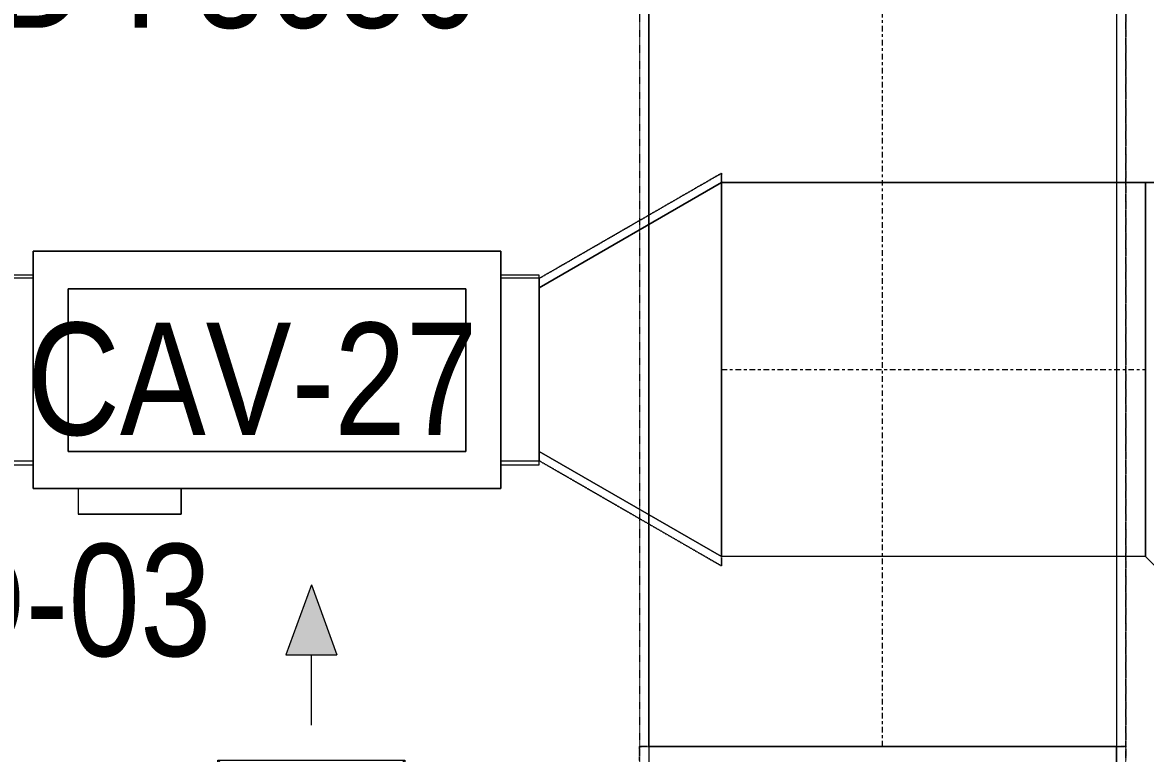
# Model space of a CAD drawing. Header units: inches. Extents: x -83664 to 20107, y -47222 to 19398.
# Drawn here: x -3930 to -1529, y -15777 to -14213 of the extents above; entities that cross this region are included whole.
import ezdxf

# ---------------------------------------------------------------- set-up
doc = ezdxf.new("R2010")
doc.units = ezdxf.units.IN
doc.header["$MEASUREMENT"] = 0
doc.linetypes.add('Center', pattern=[29.999999, 12, -6, 6, -6])
doc.linetypes.add('Hidden 0_50', pattern=[1.0584, 0.5292, -0.5292])
for name, color, linetype, lineweight in [('A-DETL-GENF', 7, 'Continuous', 9), ('G-ANNO-TEXT', 7, 'Continuous', 9), ('M-EQPM', 7, 'Continuous', 18), ('M-HVAC-CDFF', 7, 'Continuous', 9), ('M-HVAC-DUCT-CNTR', 7, 'Center', 9), ('M-HVAC-DUCT-IDEN', 7, 'Continuous', 18)]:
    doc.layers.add(name, color=color, linetype=linetype, lineweight=lineweight)
doc.layers.add('M-HVAC-DUCT', color=7, linetype='Continuous', lineweight=9, true_color=0xffe97f)
doc.styles.add('Arial Narrow_21', font='ARIALN.TTF', dxfattribs={"height": 240})

# ---------------------------------------------------------------- blocks, each defined once
blk = doc.blocks.new('GCE-AT-Supply Air Rectangular Diffuser - 300x300-6788639-FIRST FLOOR AC CONDITIONING LAYOUT - PART A')
at = {"layer": 'A-DETL-GENF', "true_color": 0xff7f00}
for points in [[(54.6, 425), (0, 575), (-54.6, 425)], [(-425, -54.6), (-425, 54.6), (-575, 0)], [(425, -54.6), (575, 0), (425, 54.6)], [(0, -575), (54.6, -425), (-54.6, -425)]]:
    blk.add_hatch(color=30, dxfattribs=at).paths.add_polyline_path(points)
at = {"layer": 'A-DETL-GENF', "color": 30, "true_color": 0xff7f00}
for p, q in [((0, 575), (-54.6, 425)), ((0, 575), (54.6, 425)), ((-54.6, 425), (54.6, 425)), ((0, 275), (0, 425)), ((-200, -200), (200, 200)), ((-200, 200), (200, -200)), ((-200, -200), (-200, 200)), ((-200, 200), (200, 200)), ((200, 200), (200, -200)), ((-575, 0), (-425, 54.6)), ((-425, -54.6), (-425, 54.6)), ((425, 54.6), (425, -54.6)), ((575, 0), (425, 54.6)), ((-575, 0), (-425, -54.6)), ((275, 0), (425, 0)), ((-275, 0), (-425, 0)), ((575, 0), (425, -54.6)), ((200, -200), (-200, -200)), ((0, -275), (0, -425)), ((54.6, -425), (-54.6, -425)), ((0, -575), (-54.6, -425)), ((0, -575), (54.6, -425))]:
    blk.add_line(p, q, dxfattribs=at)
blk = doc.blocks.new('CAV - CAV-27-9301355-FIRST FLOOR AC CONDITIONING LAYOUT - PART A')
at = {"layer": 'M-EQPM', "color": 30, "true_color": 0xff7f00}
for p, q in [((500, 254), (-500, 254)), ((-500, 254), (-500, -254)), ((-500, -254), (-500, 254)), ((-500, 254), (500, 254)), ((500, -254), (500, 254)), ((500, 254), (500, -254)), ((-500, 203), (-581.8, 203)), ((-581.8, 203), (-581.8, -203)), ((-581.8, 203), (-581.8, -203)), ((-500, 196.3), (-581.8, 196.3)), ((-581.8, -194.7), (-581.8, 196.3)), ((-581.8, -194.7), (-581.8, 196.3)), ((-500, -203), (-500, 203)), ((-500, -203), (-500, 203)), ((-500, 196.3), (-500, -194.7)), ((-500, 196.3), (-500, -194.7)), ((581.8, 203), (500, 203)), ((500, 203), (500, -203)), ((500, 203), (500, -203)), ((581.8, 196.3), (500, 196.3)), ((500, -194.7), (500, 196.3)), ((500, -194.7), (500, 196.3)), ((581.8, -203), (581.8, 203)), ((581.8, -203), (581.8, 203)), ((581.8, 196.3), (581.8, -194.7)), ((581.8, 196.3), (581.8, -194.7)), ((-425, -174.3), (-425, 173.8)), ((-425, 173.8), (425, 173.8)), ((425, 173.8), (-425, 173.8)), ((-425, 173.8), (-425, -174.3)), ((425, 173.8), (425, -174.3)), ((425, -174.3), (425, 173.8)), ((425, -174.3), (-425, -174.3)), ((-425, -174.3), (425, -174.3)), ((-581.8, -194.7), (-500, -194.7)), ((-581.8, -203), (-500, -203)), ((500, -194.7), (581.8, -194.7)), ((500, -203), (581.8, -203)), ((-500, -254), (500, -254)), ((500, -254), (-500, -254)), ((-183.8, -254), (-403.8, -254)), ((-403.8, -254), (-183.8, -254)), ((-403.8, -254), (-403.8, -308.7)), ((-403.8, -254), (-403.8, -308.7)), ((-183.8, -308.7), (-183.8, -254)), ((-183.8, -254), (-183.8, -308.7)), ((-183.8, -308.7), (-403.8, -308.7)), ((-403.8, -308.7), (-183.8, -308.7))]:
    blk.add_line(p, q, dxfattribs=at)
blk = doc.blocks.new('M_Rec to Rnd Transition - Angle - 60 Degree-8296191-FIRST FLOOR AC CONDITIONING LAYOUT - PART A')
at = {"layer": 'M-HVAC-DUCT', "color": 30, "true_color": 0xff7f00}
for p, q in [((0, 400), (389.7, 175)), ((389.7, 175), (0, 400)), ((0, 400), (0, -400)), ((0, -400), (0, 400)), ((389.7, 0), (389.7, 175)), ((389.7, 0), (389.7, 175)), ((389.7, -175), (389.7, 0)), ((389.7, -175), (389.7, 0)), ((0, -400), (389.7, -175)), ((389.7, -175), (0, -400))]:
    blk.add_line(p, q, dxfattribs=at)
blk = doc.blocks.new('M_Rectangular Elbow - Radius - 0_6 W-V195-FIRST FLOOR AC CONDITIONING LAYOUT - PART A')
at = {"layer": 'M-HVAC-DUCT', "color": 6, "true_color": 0xff00ff}
for p, q in [((149865.7, 82610), (148865.7, 82610)), ((148865.7, 82610), (149865.7, 82610)), ((148865.7, 82610), (148865.7, 82560)), ((148865.7, 82610), (148865.7, 82060)), ((149865.7, 82560), (149865.7, 82610)), ((149865.7, 82610), (149865.7, 82060)), ((148865.7, 82060), (148865.7, 82560)), ((148865.7, 82560), (149865.7, 82560)), ((149865.7, 82560), (149865.7, 82060)), ((148865.7, 82060), (149865.7, 82060)), ((149865.7, 82060), (148865.7, 82060))]:
    blk.add_line(p, q, dxfattribs=at)
blk = doc.blocks.new('M_Rec Tap - Beveled - Standard-V208-FIRST FLOOR AC CONDITIONING LAYOUT - PART A')
at = {"layer": 'M-HVAC-DUCT', "color": 30, "true_color": 0xff7f00}
for p, q in [((0, 500), (-6.096, 500)), ((-6.096, -400), (-6.096, 500)), ((-6.096, 500), (-6.096, -400)), ((-6.096, 500), (0, 500)), ((100, 400), (0, 500)), ((100, 400), (0, 500)), ((100, 400), (100, -400)), ((100, -400), (100, 400)), ((-6.096, -400), (100, -400)), ((100, -400), (-6.096, -400))]:
    blk.add_line(p, q, dxfattribs=at)
blk = doc.blocks.new('TEMW-SMBZ-HO-BM-HVAC-00002_rvt-1-FIRST FLOOR AC CONDITIONING LAYOUT - PART A')
at = {"layer": 'M-HVAC-DUCT', "color": 6, "linetype": 'Hidden 0_50', "true_color": 0xff00ff}
for p, q in [((148845.7, 86257.6), (148845.7, 82610)), ((148845.7, 86257.6), (148845.7, 82610)), ((149885.7, 82610), (149885.7, 86257.6)), ((149885.7, 86257.6), (149885.7, 82610)), ((149885.7, 82610), (148845.7, 82610)), ((148845.7, 82610), (149885.7, 82610)), ((148845.7, 82610), (148845.7, 82040)), ((148845.7, 82580), (148845.7, 82610)), ((148845.7, 82610), (149885.7, 82610)), ((148845.7, 82610), (149885.7, 82610)), ((149885.7, 82610), (149885.7, 82580)), ((149885.7, 82040), (149885.7, 82610))]:
    blk.add_line(p, q, dxfattribs=at)
at = {"layer": 'M-HVAC-DUCT', "color": 6, "true_color": 0xff00ff}
for p, q in [((148865.7, 82610), (148865.7, 86257.6)), ((148865.7, 86257.6), (148865.7, 82610)), ((149865.7, 86257.6), (149865.7, 82610)), ((149865.7, 86257.6), (149865.7, 82610)), ((148865.7, 82610), (149865.7, 82610)), ((149865.7, 82610), (148865.7, 82610))]:
    blk.add_line(p, q, dxfattribs=at)
at = {"layer": 'M-HVAC-DUCT', "color": 30, "linetype": 'Hidden 0_50', "true_color": 0xff7f00}
for p, q in [((149021, 83836.4), (148631.3, 83611.4)), ((148631.3, 83611.4), (149021, 83836.4)), ((149021, 83836.4), (149021, 82996.4)), ((149021, 82996.4), (149021, 83836.4)), ((148631.3, 83611.4), (148631.3, 83416.4)), ((148631.3, 83611.4), (148631.3, 83416.4)), ((148631.3, 83416.4), (148631.3, 83221.4)), ((148631.3, 83416.4), (148631.3, 83221.4)), ((149021, 82996.4), (148631.3, 83221.4)), ((148631.3, 83221.4), (149021, 82996.4))]:
    blk.add_line(p, q, dxfattribs=at)
at = {"layer": 'M-HVAC-DUCT', "color": 30, "true_color": 0xff7f00}
for p, q in [((149021, 83816.4), (149021, 83016.4)), ((149021, 83016.4), (149021, 83816.4)), ((149021, 83816.4), (149927.7, 83816.4)), ((149927.7, 83816.4), (149021, 83816.4)), ((149927.7, 83816.4), (149927.7, 83016.4)), ((149927.7, 83016.4), (149927.7, 83816.4)), ((149927.7, 83016.4), (149021, 83016.4)), ((149927.7, 83016.4), (149021, 83016.4))]:
    blk.add_line(p, q, dxfattribs=at)
at = {"layer": 'M-HVAC-DUCT-CNTR', "color": 6, "true_color": 0xff00ff}
blk.add_line((149365.7, 82610), (149365.7, 86257.6), dxfattribs=at)
at = {"layer": 'M-HVAC-DUCT-CNTR', "color": 30, "true_color": 0xff7f00}
blk.add_line((149021, 83416.4), (149927.7, 83416.4), dxfattribs=at)
at = {"layer": 'M-EQPM', "color": 6, "linetype": 'Hidden 0_50', "lineweight": 9, "true_color": 0xff00ff}
blk.add_blockref('CAV - CAV-27-9301355-FIRST FLOOR AC CONDITIONING LAYOUT - PART A', (148049.5, 83415.7), dxfattribs=at)
at = {"layer": 'M-HVAC-CDFF', "color": 6, "linetype": 'Hidden 0_50', "lineweight": 9, "true_color": 0xff00ff}
blk.add_blockref('GCE-AT-Supply Air Rectangular Diffuser - 300x300-6788639-FIRST FLOOR AC CONDITIONING LAYOUT - PART A', (148144.3, 82380.8), dxfattribs=at)
at = {"layer": 'M-HVAC-DUCT', "color": 6, "linetype": 'Hidden 0_50', "lineweight": 9, "true_color": 0xff00ff, "rotation": 180}
for name, p in [('M_Rec to Rnd Transition - Angle - 60 Degree-8296191-FIRST FLOOR AC CONDITIONING LAYOUT - PART A', (149021, 83416.4)), ('M_Rec Tap - Beveled - Standard-V208-FIRST FLOOR AC CONDITIONING LAYOUT - PART A', (150027.7, 83416.4))]:
    blk.add_blockref(name, p, dxfattribs=at)
at = {"layer": 'M-HVAC-DUCT', "color": 6, "linetype": 'Hidden 0_50', "lineweight": 9, "true_color": 0xff00ff}
blk.add_blockref('M_Rectangular Elbow - Radius - 0_6 W-V195-FIRST FLOOR AC CONDITIONING LAYOUT - PART A', (0, 0), dxfattribs=at)
blk = doc.blocks.new('TEMW-SMBZ-HO-BM-HVAC-00002_rvt-2-FIRST FLOOR AC CONDITIONING LAYOUT - PART A')
at = {"layer": 'M-HVAC-DUCT', "color": 6, "linetype": 'Hidden 0_50', "true_color": 0xff00ff}
for p, q in [((148845.7, 86257.6), (148845.7, 82610)), ((148845.7, 86257.6), (148845.7, 82610)), ((149885.7, 82610), (149885.7, 86257.6)), ((149885.7, 86257.6), (149885.7, 82610)), ((149885.7, 82610), (148845.7, 82610)), ((148845.7, 82610), (149885.7, 82610)), ((148845.7, 82610), (148845.7, 82040)), ((148845.7, 82580), (148845.7, 82610)), ((148845.7, 82610), (149885.7, 82610)), ((148845.7, 82610), (149885.7, 82610)), ((149885.7, 82610), (149885.7, 82580)), ((149885.7, 82040), (149885.7, 82610))]:
    blk.add_line(p, q, dxfattribs=at)
at = {"layer": 'M-HVAC-DUCT', "color": 6, "true_color": 0xff00ff}
for p, q in [((148865.7, 82610), (148865.7, 86257.6)), ((148865.7, 86257.6), (148865.7, 82610)), ((149865.7, 86257.6), (149865.7, 82610)), ((149865.7, 86257.6), (149865.7, 82610)), ((148865.7, 82610), (149865.7, 82610)), ((149865.7, 82610), (148865.7, 82610))]:
    blk.add_line(p, q, dxfattribs=at)
at = {"layer": 'M-HVAC-DUCT', "color": 30, "linetype": 'Hidden 0_50', "true_color": 0xff7f00}
for p, q in [((149021, 83836.4), (148631.3, 83611.4)), ((148631.3, 83611.4), (149021, 83836.4)), ((149021, 83836.4), (149021, 82996.4)), ((149021, 82996.4), (149021, 83836.4)), ((148631.3, 83611.4), (148631.3, 83416.4)), ((148631.3, 83611.4), (148631.3, 83416.4)), ((148631.3, 83416.4), (148631.3, 83221.4)), ((148631.3, 83416.4), (148631.3, 83221.4)), ((149021, 82996.4), (148631.3, 83221.4)), ((148631.3, 83221.4), (149021, 82996.4))]:
    blk.add_line(p, q, dxfattribs=at)
at = {"layer": 'M-HVAC-DUCT', "color": 30, "true_color": 0xff7f00}
for p, q in [((149021, 83816.4), (149021, 83016.4)), ((149021, 83016.4), (149021, 83816.4)), ((149021, 83816.4), (149927.7, 83816.4)), ((149927.7, 83816.4), (149021, 83816.4)), ((149927.7, 83816.4), (149927.7, 83016.4)), ((149927.7, 83016.4), (149927.7, 83816.4)), ((149927.7, 83016.4), (149021, 83016.4)), ((149927.7, 83016.4), (149021, 83016.4))]:
    blk.add_line(p, q, dxfattribs=at)
at = {"layer": 'M-HVAC-DUCT-CNTR', "color": 6, "true_color": 0xff00ff}
blk.add_line((149365.7, 82610), (149365.7, 86257.6), dxfattribs=at)
at = {"layer": 'M-HVAC-DUCT-CNTR', "color": 30, "true_color": 0xff7f00}
blk.add_line((149021, 83416.4), (149927.7, 83416.4), dxfattribs=at)
at = {"layer": 'M-EQPM', "color": 6, "linetype": 'Hidden 0_50', "lineweight": 9, "true_color": 0xff00ff}
blk.add_blockref('CAV - CAV-27-9301355-FIRST FLOOR AC CONDITIONING LAYOUT - PART A', (148049.5, 83415.7), dxfattribs=at)
at = {"layer": 'M-HVAC-CDFF', "color": 6, "linetype": 'Hidden 0_50', "lineweight": 9, "true_color": 0xff00ff}
blk.add_blockref('GCE-AT-Supply Air Rectangular Diffuser - 300x300-6788639-FIRST FLOOR AC CONDITIONING LAYOUT - PART A', (148144.3, 82380.8), dxfattribs=at)
at = {"layer": 'M-HVAC-DUCT', "color": 6, "linetype": 'Hidden 0_50', "lineweight": 9, "true_color": 0xff00ff, "rotation": 180}
for name, p in [('M_Rec to Rnd Transition - Angle - 60 Degree-8296191-FIRST FLOOR AC CONDITIONING LAYOUT - PART A', (149021, 83416.4)), ('M_Rec Tap - Beveled - Standard-V208-FIRST FLOOR AC CONDITIONING LAYOUT - PART A', (150027.7, 83416.4))]:
    blk.add_blockref(name, p, dxfattribs=at)
at = {"layer": 'M-HVAC-DUCT', "color": 6, "linetype": 'Hidden 0_50', "lineweight": 9, "true_color": 0xff00ff}
blk.add_blockref('M_Rectangular Elbow - Radius - 0_6 W-V195-FIRST FLOOR AC CONDITIONING LAYOUT - PART A', (0, 0), dxfattribs=at)

msp = doc.modelspace()

# ---------------------------------------------------------------- block references
at = {"lineweight": 5}
for name in ['TEMW-SMBZ-HO-BM-HVAC-00002_rvt-1-FIRST FLOOR AC CONDITIONING LAYOUT - PART A', 'TEMW-SMBZ-HO-BM-HVAC-00002_rvt-2-FIRST FLOOR AC CONDITIONING LAYOUT - PART A']:
    msp.add_blockref(name, (-151456.7, -98372.2), dxfattribs=at)

# ---------------------------------------------------------------- texts
at = {"layer": 'G-ANNO-TEXT', "char_height": 240, "attachment_point": 1, "style": 'Arial Narrow_21'}
for s, insert, width in [('CAV-27', (-3920, -14855.6), 1214.557), ('SD-03', (-4305.1, -15328.7), 986.076)]:
    msp.add_mtext(s, dxfattribs=dict(at, insert=insert, width=width))
at = {"layer": 'M-HVAC-DUCT-IDEN', "lineweight": 9, "insert": (-4387.1, -13984.5), "char_height": 240, "width": 1803.797, "attachment_point": 1, "style": 'Arial Narrow_21'}
msp.add_mtext('BOD : 3650', dxfattribs=at)

doc.saveas('drawing.dxf')
